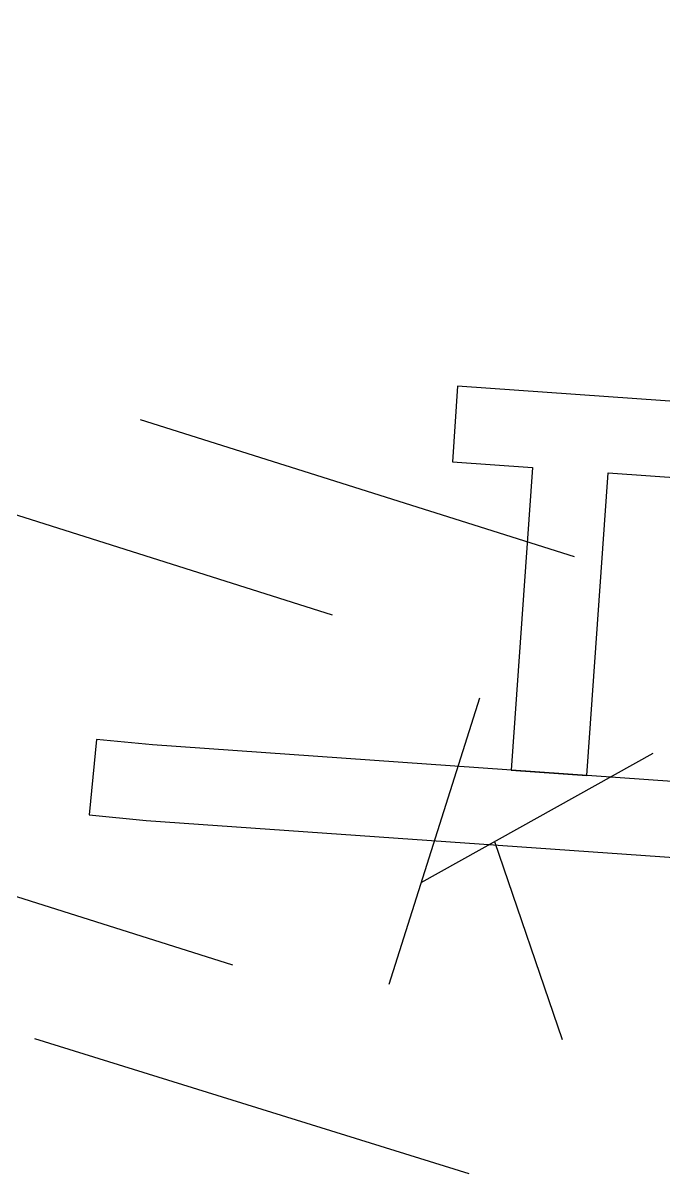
# Model space of a CAD drawing. Header units: metres. Extents: x -2743 to 126, y 13385 to 13916.
# Drawn here: x -1887.716 to -1885.602, y 13646.57 to 13650.364 of the extents above; entities that cross this region are included whole.
import ezdxf

# ---------------------------------------------------------------- set-up
doc = ezdxf.new("R2010")
doc.units = ezdxf.units.M
doc.layers.add('output[1-12]_3_ДЖКХ-24_03233kl$0$Красные линии', color=7, linetype='Continuous')
doc.layers.add('output[1-12]_3_ДЖКХ-24_03233up$0$Канализация самотёчная', color=7, linetype='Continuous')

msp = doc.modelspace()

# ---------------------------------------------------------------- linework, layer by layer
at = {"layer": 'output[1-12]_3_ДЖКХ-24_03233kl$0$Красные линии'}
for points in [[(-1886.0359, 13648.899), (-1886.1059, 13647.9014), (-1885.8566, 13647.8839), (-1885.7865, 13648.8815), (-1885.5221, 13648.8629), (-1885.5046, 13649.1123), (-1886.2827, 13649.1669), (-1886.3002, 13648.9176), (-1886.0359, 13648.899)], [(-1887.3104, 13647.7354), (-1884.5025, 13647.5382), (-1884.4849, 13647.7876), (-1887.2896, 13647.9846), (-1887.4738, 13648.0024), (-1887.498, 13647.7536), (-1887.3104, 13647.7354)]]:
    msp.add_lwpolyline(points, close=True, dxfattribs=at)
at = {"layer": 'output[1-12]_3_ДЖКХ-24_03233up$0$Канализация самотёчная'}
for points in [[(-1922.9052, 13659.8591), (-1886.6965, 13648.4138)], [(-1923.1279, 13658.671), (-1887.0253, 13647.2593)], [(-1887.3295, 13649.0573), (-1885.899, 13648.606)], [(-1886.2111, 13648.1388), (-1886.5096, 13647.1944)], [(-1886.4032, 13647.531), (-1885.6384, 13647.9578)], [(-1886.1609, 13647.6662), (-1885.9376, 13647.0136)], [(-1886.245, 13646.5701), (-1887.6773, 13647.0159)]]:
    msp.add_lwpolyline(points, dxfattribs=at)

doc.saveas('drawing.dxf')
